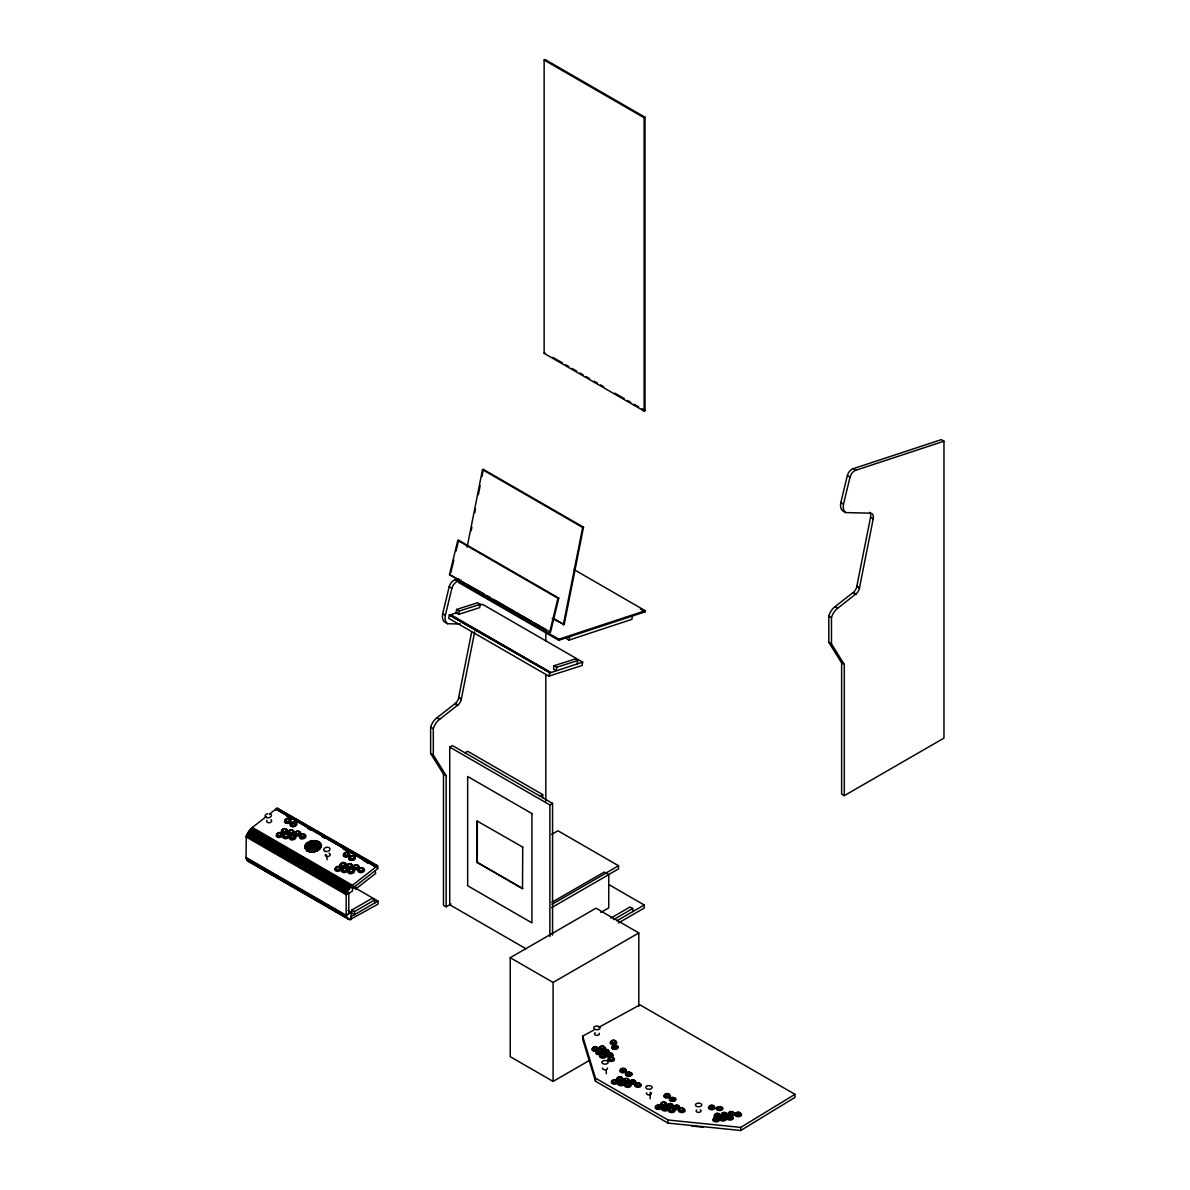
<?xml version="1.0" encoding="UTF-8"?>
<svg xmlns="http://www.w3.org/2000/svg" width="1190" height="1190" viewBox="0 0 1190 1190"><rect width="100%" height="100%" fill="white"/><g stroke="black" fill="none" stroke-linecap="round" stroke-linejoin="round"><path stroke-width="1.5" d="M252.325 827.452L352.478 885.271L352.463 888.409L378.048 868.447L377.587 865.68L277.062 808.144L276.734 809.75L376.888 867.555L377.587 865.68M650.157 1098.816L650.201 1093.342M558.75 640.309L558.928 639.194L645.263 610.723L645.084 611.838L558.75 640.309L458.76 582.579L458.953 581.464L558.928 639.194M566.351 638.539L569.028 640.086L569.579 636.739M632.44 616.004L631.89 619.35L569.028 640.086M449.285 614.977L549.84 672.662L449.285 614.977L448.704 618.339L548.843 676.158L582.088 665.478L582.669 662.131L482.53 604.312L479.154 605.398M449.701 614.843L550.628 672.677L582.669 662.131M450.474 614.858L457.257 612.419M456.648 609.444L456.068 612.805L458.745 614.352L479.659 607.629L480.239 604.282L477.562 602.735L456.648 609.444L459.325 610.991L480.239 604.282M458.745 614.352L459.325 610.991M548.843 676.158L549.84 672.662M577.715 660.554L575.038 659.007L554.109 665.716L553.529 669.077L556.206 670.625L556.786 667.263L577.715 660.554L577.135 663.901M474.706 631.831L461.11 700.122A6.411 3.704 -60 0 1 458.358 704.644L439.616 719.325A11.022 6.367 -60 0 0 433.309 728.726L433.309 755.025L446.161 775.627L446.161 906.81L443.483 905.263L443.483 774.08L430.631 753.478L430.631 727.179A11.022 6.367 -60 0 1 436.938 717.778L455.279 703.454L457.957 705.001M844.305 795.664L943.968 738.127L943.968 441.193L941.29 439.646L853.26 468.681A6.709 3.868 -60 0 0 847.354 475.628L840.824 502.552A12.793 7.393 -60 0 0 842.996 511.031L845.673 512.578L869.429 513.158A8.033 4.641 -60 0 1 873.207 518.87L859.254 588.99A6.411 3.704 -60 0 1 856.502 593.513L837.76 608.179A11.022 6.367 -60 0 0 831.468 617.595L831.468 643.879L844.305 664.481L844.305 795.664L841.627 794.117L841.627 662.934L828.79 642.332L828.79 616.048A11.022 6.367 -60 0 1 835.082 606.632L853.825 591.966A6.411 3.704 -60 0 0 856.577 587.444L870.53 517.323A8.033 4.641 -60 0 0 869.622 512.34M467.12 547.192L482.5 469.634L483.363 469.396L583.516 527.215L564.179 624.616L552.19 618.428M471.195 530.725L471.909 527.111M474.78 512.682L475.494 509.082M478.365 494.638L480.15 485.624M481.935 476.61L483.363 469.396M471.656 632.098L458.433 698.575A6.411 3.704 -60 0 1 455.681 703.111L454.744 703.885L457.421 705.432M563.316 624.854L582.654 527.453L583.516 527.215M275.857 810.003L276.08 808.917L376.888 867.555M304.967 847.027C306.038 839.947 319.515 838.177 321.017 845.718C319.946 852.799 306.47 854.569 304.967 847.027A12.912 9.535 1.2 0 1 321.017 845.718M449.508 574.636L457.793 540.438L458.641 540.275L558.779 598.094L550.494 632.292L449.508 574.636L483.735 593.751M450.787 572.673L453.836 560.073M456.023 551.074L458.641 540.275M460.322 624.036L447.529 623.724L444.852 622.177A12.793 7.393 -60 0 1 442.68 613.698L449.195 586.759A6.709 3.868 -60 0 1 455.115 579.813L458.626 578.652M447.529 623.724A12.793 7.393 -60 0 1 445.357 615.245L451.888 588.306A6.709 3.868 -60 0 1 457.793 581.36L461.304 580.199M549.646 632.455L557.932 598.258L558.779 598.094M845.673 512.578A12.793 7.393 -60 0 1 843.502 504.099L850.032 477.175A6.709 3.868 -60 0 1 855.937 470.228L943.968 441.193M250.376 861.887L247.654 860.95L246.033 857.455L246.3 835.945L250.956 828.597L266.292 816.548M354.189 887.338L378.018 901.098L378.048 904.132L349.905 919.677L347.391 918.353L346.171 915.274L346.171 894.672L347.614 891.072L351.779 885.821L376.219 866.736M269.089 814.377L276.08 808.917M353.132 887.398L355.81 888.945L375.638 873.475L375.177 870.693M593.81 1030.064L582.669 1036.148L595.491 1078.14L668.006 1119.998L740.73 1127.406L794.95 1094.324L639.982 1004.851L598.585 1027.461M582.669 1036.148L582.669 1039.242L595.491 1081.234L668.006 1123.092L740.73 1130.5L794.95 1097.418L794.95 1094.324M246.033 836.853L346.171 894.672L348.804 893.14L348.804 913.756L346.171 915.274L246.033 857.455M544.128 60.021L545.02 59.5L645.025 117.23L645.025 410.565L644.132 411.086L544.128 353.341L544.128 60.021L644.132 117.751L645.025 117.23M544.128 353.341L545.02 352.835M526.039 948.802L449.731 904.742L449.731 747.112L452.408 745.565L552.562 803.384L552.562 935.057M464.933 752.794L467.611 751.247L542.714 794.608L542.714 797.702M346.171 894.672L352.463 891.042L352.463 885.271M540.037 796.155L542.714 794.608M374.671 899.938L354.531 911.57L354.531 914.664L351.853 913.117L351.853 910.023L371.994 898.391L374.671 899.938L374.671 903.032M346.171 915.274L351.169 912.388L351.169 919.647L351.184 916.598L378.018 901.098M449.731 747.112L549.884 804.931L552.562 803.384M551.58 834.428L557.932 830.769L618.562 865.77L618.562 868.864L607.45 875.275M446.161 906.81L450.98 904.028M551.892 902.303L604.267 872.062L608.745 874.635L608.745 907.881L600.801 912.462M605.859 873.103L618.562 865.77M552.086 904.251L606.067 873.088M551.595 907.628L608.745 874.635M589.6 1060.335L553.097 1081.413L510.227 1056.675L510.227 957.697L595.952 908.208L638.807 932.945L638.807 1006.264M610.901 918.055L630.075 906.973L632.753 908.52L632.753 911.614M613.579 919.602L632.753 908.52M616.777 920.852L644.221 904.995L644.221 908.089L618.488 922.949M510.227 957.697L553.097 982.434L638.807 932.945M549.795 672.945L550.628 672.677M691.836 1126.052L703.201 1127.198M853.26 468.681L855.937 470.228M847.354 475.628L850.032 477.175M870.53 517.323L873.207 518.87M840.824 502.552L843.502 504.099M552.948 357.416L562.468 362.905M565.652 364.75L568.82 366.579M572.003 368.409L576.763 371.161M579.932 372.991L583.115 374.82M586.283 376.665L589.466 378.494M594.227 381.246L597.395 383.076M600.578 384.906L603.746 386.735M614.858 393.161L624.378 398.65M627.561 400.48L630.73 402.324M633.913 404.154L638.673 406.906M641.841 408.735L645.025 410.565M859.537 587.756L856.86 586.209L859.403 588.455M856.101 593.87L852.888 592.739L855.565 594.286M835.082 606.632L837.76 608.179M828.79 616.048L831.468 617.595M828.79 642.332L831.468 643.879M841.627 662.934L844.305 664.481M482.5 469.634L582.654 527.453M573.848 569.489L645.263 610.723M640.324 609.087L645.084 611.838M457.793 540.438L557.932 598.258M554.644 619.097L562.602 623.694M486.918 595.58L490.087 597.41M493.27 599.254L531.424 621.269M534.593 623.114L545.719 629.54M455.115 579.813L457.793 581.36M449.195 586.759L451.888 588.306M554.109 665.716L556.786 667.263M450.519 614.576L550.673 672.395M442.68 613.698L445.357 615.245M461.393 698.902L458.715 697.355L461.244 699.601M436.938 717.778L439.616 719.325M430.631 727.179L433.309 728.726M430.631 753.478L433.309 755.025M443.483 774.08L446.161 775.627M609.25 884.81L644.221 904.995M522.737 888.543L477.309 862.319L477.309 820.877M277.062 808.144L377.2 865.963M286.983 816.414L291.758 819.181M307.645 828.359L310.828 830.189M321.954 836.615L325.138 838.444M342.616 848.544L345.799 850.374M363.277 860.474L368.052 863.226M251.626 828.002L351.779 885.821M250.956 828.597L351.095 886.416M250.287 829.266L350.44 887.086M249.662 829.98L349.8 887.8M249.052 830.739L349.191 888.558M248.487 831.542L348.625 889.361M247.951 832.39L348.09 890.209M247.461 833.253L347.614 891.072M247.029 834.145L347.168 891.965M246.642 835.038L346.781 892.857M246.3 835.945L346.454 893.764M351.853 910.023L354.531 911.57M347.986 910.543L351.169 912.388M246.151 858.183L346.29 916.002M246.33 858.853L346.483 916.672M263.734 869.176L266.917 871.006M297.128 888.454L301.888 891.206M305.071 893.036L308.255 894.88M319.381 901.291L322.55 903.136M325.733 904.965L328.916 906.81M340.043 913.221L343.226 915.065M246.583 859.477L348.938 918.784M246.88 860.043L347.019 917.847M247.237 860.534L349.905 919.677M247.654 860.95L348.759 919.379M355.349 886.178L355.81 888.945M326.372 854.807L327.191 859.716M740.73 1127.406L740.73 1130.5M668.006 1119.998L668.006 1123.092M644.132 117.751L644.132 411.086M606.305 1070.018L606.305 1073.663M595.491 1078.14L595.491 1081.234M553.097 982.434L553.097 1081.413M549.884 804.931L549.884 936.604M545.823 632.128L545.823 641.41M545.823 674.819L545.823 801.019M599.358 1026.717A3.168 1.83 0 0 1 597.737 1029.662A3.168 1.83 0 0 1 593.795 1027.565A3.168 1.83 0 0 1 598.749 1026.39M599.165 1033.307A2.469 1.428 0 0 1 598.154 1035.136A2.469 1.428 0 0 1 594.896 1034.72A2.469 1.428 0 0 1 595.342 1032.801M614.784 1040.967A2.246 1.294 0 0 1 615.215 1042.871A2.246 1.294 0 0 1 611.898 1042.946A2.246 1.294 0 0 1 612.047 1041.042A3.317 1.919 0 0 0 610.946 1044.017A3.317 1.919 0 0 0 616.212 1043.883A3.317 1.919 0 0 0 614.635 1040.982M603.999 1047.022A2.246 1.294 0 0 1 603.865 1048.777A2.246 1.294 0 0 1 600.831 1048.851A2.246 1.294 0 0 1 600.429 1047.111M601.887 1046.575A2.246 1.294 0 0 1 603.047 1046.635M604.193 1047.036A3.317 1.919 0 0 1 604.817 1049.833A3.317 1.919 0 0 1 599.924 1049.952A3.317 1.919 0 0 1 600.147 1047.126M612.463 1057.746A2.246 1.294 0 0 1 612.895 1059.65A2.246 1.294 0 0 1 609.577 1059.725A2.246 1.294 0 0 1 609.726 1057.821A3.317 1.919 0 0 0 608.611 1060.781A3.317 1.919 0 0 0 613.876 1060.662A3.317 1.919 0 0 0 612.3 1057.761M612.077 1057.375A2.633 1.517 0 0 1 613.326 1059.68A2.633 1.517 0 0 1 609.146 1059.784A2.633 1.517 0 0 1 610.053 1057.434M610.708 1057.315A2.633 1.517 0 0 1 611.407 1057.3M609.563 1057.419A3.317 1.919 0 0 1 606.855 1054.697A3.317 1.919 0 0 1 612.21 1054.161A3.317 1.919 0 0 1 611.258 1057.255M607.197 1050.249A3.317 1.919 0 0 1 608.402 1053.403A3.317 1.919 0 0 1 602.943 1052.704A3.317 1.919 0 0 1 606.365 1050.145M604.148 1054.414A2.246 1.294 0 0 1 604.297 1056.467A2.246 1.294 0 0 1 600.816 1056.021A2.246 1.294 0 0 1 602.467 1054.191M603.761 1054.043A2.633 1.517 0 0 1 604.877 1056.452A2.633 1.517 0 0 1 600.578 1056.229A2.633 1.517 0 0 1 602.408 1053.968M603.999 1054.414A3.317 1.919 0 0 1 605.204 1057.583A3.317 1.919 0 0 1 599.73 1056.869A3.317 1.919 0 0 1 603.152 1054.31M710.564 1106.016A3.317 1.919 0 0 1 715.012 1107.979A3.317 1.919 0 0 1 710.043 1109.467A3.317 1.919 0 0 1 709.805 1106.239M713.554 1106.328A2.246 1.294 0 0 1 713.152 1108.069A2.246 1.294 0 0 1 710.118 1107.994A2.246 1.294 0 0 1 709.984 1106.239M710.415 1106.001A2.246 1.294 0 0 1 713.152 1106.075M723.966 1117.142A2.246 1.294 0 0 1 724.859 1119.076A2.246 1.294 0 0 1 721.423 1119.24A2.246 1.294 0 0 1 721.72 1117.261A3.317 1.919 0 0 0 720.292 1120.177A3.317 1.919 0 0 0 725.558 1120.311A3.317 1.919 0 0 0 724.413 1117.336M724.13 1116.949A2.633 1.517 0 0 1 725.171 1119.195A2.633 1.517 0 0 1 721.155 1119.403A2.633 1.517 0 0 1 721.497 1117.083M699.14 1103.145A3.168 1.83 0 0 1 701.193 1106.001A3.168 1.83 0 0 1 695.853 1105.867A3.168 1.83 0 0 1 698.322 1103.115M700.181 1109.853A2.469 1.428 0 0 1 700.494 1111.877A2.469 1.428 0 0 1 696.998 1112.04A2.469 1.428 0 0 1 696.7 1110.032M719.489 1114.688A2.246 1.294 0 0 1 717.168 1116.428A2.246 1.294 0 0 1 715.413 1114.48A2.246 1.294 0 0 1 719.206 1114.39M740.954 1113.691A3.317 1.919 0 0 1 738.812 1116.666A3.317 1.919 0 0 1 735.033 1114.286A3.317 1.919 0 0 1 740.373 1113.319M722.865 1116.741A3.317 1.919 0 0 1 722.137 1113.528A3.317 1.919 0 0 1 727.477 1114.509A3.317 1.919 0 0 1 723.698 1116.889M715.309 1118.005A2.246 1.294 0 0 1 718.329 1119.329A2.246 1.294 0 0 1 714.952 1120.34A2.246 1.294 0 0 1 714.788 1118.154M716.663 1118.079A3.317 1.919 0 0 1 718.953 1120.92A3.317 1.919 0 0 1 713.539 1121.203A3.317 1.919 0 0 1 714.952 1118.169M732.698 1117.053A3.317 1.919 0 0 1 730.556 1120.043A3.317 1.919 0 0 1 726.763 1117.663A3.317 1.919 0 0 1 732.103 1116.696M625.494 1069.542A3.317 1.919 0 0 1 624.274 1072.696A3.317 1.919 0 0 1 619.841 1070.717A3.317 1.919 0 0 1 624.81 1069.23M619.559 1082.201A3.317 1.919 0 0 1 624.542 1083.867A3.317 1.919 0 0 1 619.559 1085.518A3.317 1.919 0 0 1 619.559 1082.201A2.246 1.294 0 0 1 623.337 1082.677A2.246 1.294 0 0 1 621.031 1084.417A2.246 1.294 0 0 1 619.276 1082.469M635.995 1083.986A2.246 1.294 0 0 0 636.665 1085.711A2.246 1.294 0 0 0 639.685 1085.473A2.246 1.294 0 0 0 639.551 1083.718A3.317 1.919 0 0 1 640.503 1086.619A3.317 1.919 0 0 1 635.415 1086.619A3.317 1.919 0 0 1 636.293 1083.733M636.829 1083.51A2.246 1.294 0 0 1 639.075 1083.51M628.692 1083.569A3.317 1.919 0 0 1 630.7 1086.381A3.317 1.919 0 0 1 625.479 1086.768A3.317 1.919 0 0 1 626.163 1083.763M621.716 1077.976A2.246 1.294 0 0 1 621.061 1079.687A2.246 1.294 0 0 1 618.041 1079.464A2.246 1.294 0 0 1 618.175 1077.709M618.636 1077.5A2.246 1.294 0 0 1 620.897 1077.5M622.117 1078.021A3.317 1.919 0 0 1 621.909 1080.847A3.317 1.919 0 0 1 617.045 1080.475A3.317 1.919 0 0 1 618.101 1077.709M618.904 1077.515A3.317 1.919 0 0 1 620.63 1077.515M615.78 1080.431A2.246 1.294 0 0 1 616.375 1082.394A2.246 1.294 0 0 1 612.924 1082.394A2.246 1.294 0 0 1 613.534 1080.431M615.974 1080.237A2.633 1.517 0 0 1 616.673 1082.528A2.633 1.517 0 0 1 612.642 1082.528A2.633 1.517 0 0 1 613.341 1080.237M615.513 1080.446A3.317 1.919 0 0 1 617.372 1083.391A3.317 1.919 0 0 1 611.943 1083.391A3.317 1.919 0 0 1 613.802 1080.446M603.434 1060.751A3.168 1.83 0 0 1 608.179 1062.179A3.168 1.83 0 0 1 603.94 1064.053A3.168 1.83 0 0 1 602.78 1061.049M607.421 1067.98A2.469 1.428 0 0 1 605.026 1069.78A2.469 1.428 0 0 1 602.631 1067.98M625.166 1079.077A2.246 1.294 0 0 0 624.452 1080.937A2.246 1.294 0 0 0 627.74 1081.189A2.246 1.294 0 0 0 627.889 1079.27A3.317 1.919 0 0 1 628.647 1082.305A3.317 1.919 0 0 1 623.426 1081.903A3.317 1.919 0 0 1 625.434 1079.092M627.621 1078.884A2.633 1.517 0 0 1 627.814 1081.442A2.633 1.517 0 0 1 623.709 1080.461A2.633 1.517 0 0 1 626.981 1078.72M668.215 1094.279A2.246 1.294 0 0 1 668.825 1096.243A2.246 1.294 0 0 1 665.374 1096.243A2.246 1.294 0 0 1 665.969 1094.279M666.504 1094.145A2.246 1.294 0 0 1 667.679 1094.145M667.947 1094.294A3.317 1.919 0 0 1 669.97 1097.106A3.317 1.919 0 0 1 664.749 1097.507A3.317 1.919 0 0 1 665.433 1094.488M664.734 1102.728A2.246 1.294 0 0 1 665.463 1104.603A2.246 1.294 0 0 1 662.161 1104.841A2.246 1.294 0 0 1 662.012 1102.937A3.317 1.919 0 0 0 661.268 1105.956A3.317 1.919 0 0 0 666.489 1105.555A3.317 1.919 0 0 0 664.466 1102.743M667.025 1107.682A2.246 1.294 0 0 1 666.355 1109.407A2.246 1.294 0 0 1 663.336 1109.169A2.246 1.294 0 0 1 663.47 1107.414A3.317 1.919 0 0 0 662.518 1110.315A3.317 1.919 0 0 0 667.62 1110.315A3.317 1.919 0 0 0 666.727 1107.429M663.946 1107.206A2.246 1.294 0 0 1 666.192 1107.206M664.213 1107.236A3.317 1.919 0 0 1 665.924 1107.236M682.376 1108.619A2.246 1.294 0 0 1 683.834 1110.419A2.246 1.294 0 0 1 680.502 1110.939A2.246 1.294 0 0 1 680.204 1108.946A3.317 1.919 0 0 0 679.445 1111.966A3.317 1.919 0 0 0 684.666 1111.579A3.317 1.919 0 0 0 682.658 1108.768M680.472 1108.544A2.633 1.517 0 0 1 684.428 1109.735A2.633 1.517 0 0 1 680.888 1111.296A2.633 1.517 0 0 1 679.936 1108.797M672.796 1108.768A2.246 1.294 0 0 1 673.406 1110.731A2.246 1.294 0 0 1 669.955 1110.731A2.246 1.294 0 0 1 670.55 1108.768M672.99 1108.574A2.633 1.517 0 0 1 673.689 1110.865A2.633 1.517 0 0 1 669.658 1110.865A2.633 1.517 0 0 1 670.357 1108.574M670.996 1108.426A2.633 1.517 0 0 1 672.35 1108.426M673.332 1108.976A3.317 1.919 0 0 1 674.016 1111.995A3.317 1.919 0 0 1 668.795 1111.594A3.317 1.919 0 0 1 670.818 1108.783M678.955 1106.373A2.246 1.294 0 0 1 675.578 1107.503A2.246 1.294 0 0 1 675.578 1105.242A2.246 1.294 0 0 1 678.955 1106.373A3.317 1.919 0 0 1 677.839 1109.541A3.317 1.919 0 0 1 673.391 1107.563A3.317 1.919 0 0 1 678.36 1106.075M647.39 1085.86A3.168 1.815 0.5 0 1 652.135 1087.303A3.168 1.815 0.5 0 1 647.881 1089.133A3.168 1.815 0.5 0 1 646.72 1086.143M650.157 1092.256A2.469 1.413 0.5 0 1 651.064 1094.19A2.469 1.413 0.5 0 1 647.687 1094.696A2.469 1.413 0.5 0 1 646.78 1092.762M670.729 1104.171A2.246 1.294 0 0 1 671.993 1106.165A2.246 1.294 0 0 1 668.304 1106.165A2.246 1.294 0 0 1 669.553 1104.171M670.818 1103.948A2.633 1.517 0 0 1 672.305 1106.298A2.633 1.517 0 0 1 667.977 1106.298A2.633 1.517 0 0 1 669.464 1103.948M670.149 1104.246A3.317 1.919 0 0 1 673.153 1106.983A3.317 1.919 0 0 1 667.605 1107.399A3.317 1.919 0 0 1 669.286 1104.32M305.994 849.675A12.912 8.851 -41.7 0 1 319.991 843.085M307.243 850.701A12.912 7.586 -58.8 0 1 318.742 842.059M305.22 848.425A12.912 9.52 -21.1 0 1 320.764 844.335M305.28 845.599A12.912 8.895 21.9 0 1 320.705 847.146M306.098 844.216A12.912 7.646 39.1 0 1 319.887 848.53M307.392 842.981A12.912 5.891 53.1 0 1 318.578 849.764M309.073 841.985A12.912 3.734 64.8 0 1 316.912 850.776M311.021 841.27A12.912 1.309 75.3 0 1 314.963 851.475M312.881 851.832A12.912 1.205 85.3 0 1 313.104 840.928M310.813 851.817A12.912 3.63 -84.2 0 1 315.171 840.943M308.879 851.43A12.912 5.801 -72.6 0 1 317.09 841.33M346.9 852.695A2.246 1.517 -10 0 1 348.179 854.926A2.246 1.517 -10 0 1 344.52 855.298A2.246 1.517 -10 0 1 345.74 852.814A3.317 2.231 -10 0 0 343.613 856.309A3.317 2.231 -10 0 0 348.804 856.25A3.317 2.231 -10 0 0 348.075 852.784M345.621 868.179A2.246 1.517 -10 0 1 346.245 870.425A2.246 1.517 -10 0 1 342.824 870.768A2.246 1.517 -10 0 1 343.389 868.402M344.505 868.09A2.246 1.517 -10 0 1 345.085 868.09M344.609 868.031A3.317 2.231 -10 0 1 347.748 870.738A3.317 2.231 -10 0 1 342.541 872.225A3.317 2.231 -10 0 1 342.973 868.507M362.236 868.298A2.246 1.517 -10 0 1 362.846 870.545A2.246 1.517 -10 0 1 359.425 870.887A2.246 1.517 -10 0 1 359.99 868.522M360.436 868.075A2.633 1.77 -10 0 1 363.709 869.786A2.633 1.77 -10 0 1 359.648 871.348A2.633 1.77 -10 0 1 359.796 868.313M362.072 868.135A3.317 2.231 -10 0 1 363.962 871.422A3.317 2.231 -10 0 1 358.562 871.958A3.317 2.231 -10 0 1 360.362 868.313M352.657 869.548A2.246 1.517 -10 0 1 352.389 871.898A2.246 1.517 -10 0 1 349.072 871.63A2.246 1.517 -10 0 1 350.5 869.369M351.08 869.25A2.246 1.517 -10 0 1 351.66 869.25M354.903 865.666A2.246 1.517 -10 0 1 358.235 866.38A2.246 1.517 -10 0 1 355.661 868.417A2.246 1.517 -10 0 1 354.084 866.305M354.486 865.755A3.317 2.231 -10 0 1 359.425 867.004A3.317 2.231 -10 0 1 355.051 869.756A3.317 2.231 -10 0 1 353.802 866.171M328.99 853.245A2.469 1.651 -9.5 0 1 330.017 855.298A2.469 1.651 -9.5 0 1 326.953 856.458A2.469 1.651 -9.5 0 1 325.391 854.613M339.909 867.48A2.246 1.517 -10 0 1 338.942 869.726A2.246 1.517 -10 0 1 335.892 869.176A2.246 1.517 -10 0 1 337.395 867.019M338.54 866.915A2.246 1.517 -10 0 0 337.96 866.915A3.317 2.231 -10 0 1 338.927 866.841M339.73 866.989A3.317 2.231 -10 0 1 340.444 870.455A3.317 2.231 -10 0 1 335.268 870.515A3.317 2.231 -10 0 1 337.216 867.019M348.373 864.476A2.246 1.517 -10 0 1 351.734 865.323A2.246 1.517 -10 0 1 348.759 867.198A2.246 1.517 -10 0 1 347.911 864.758M286.552 819.27A2.246 1.502 -9.5 0 1 289.914 820.133A2.246 1.502 -9.5 0 1 286.939 821.978A2.246 1.502 -9.5 0 1 286.091 819.568M284.395 834.681A3.317 2.216 -9.5 0 1 289.349 835.945A3.317 2.216 -9.5 0 1 284.96 838.652A3.317 2.216 -9.5 0 1 283.711 835.097M298.036 831.572A2.246 1.502 -9.5 0 1 299.315 833.788A2.246 1.502 -9.5 0 1 295.656 834.145A2.246 1.502 -9.5 0 1 296.875 831.691M298.125 831.319A2.633 1.755 -9.5 0 1 299.627 833.907A2.633 1.755 -9.5 0 1 295.343 834.324A2.633 1.755 -9.5 0 1 296.771 831.453M298.407 831.527A3.317 2.216 -9.5 0 1 300.296 834.785A3.317 2.216 -9.5 0 1 294.897 835.306A3.317 2.216 -9.5 0 1 296.712 831.691M285.005 829.177A2.246 1.502 -9.5 0 1 286.284 831.379A2.246 1.502 -9.5 0 1 282.625 831.736A2.246 1.502 -9.5 0 1 283.845 829.281M285.094 828.909A2.633 1.755 -9.5 0 1 286.597 831.498A2.633 1.755 -9.5 0 1 282.313 831.914A2.633 1.755 -9.5 0 1 283.741 829.043M285.377 829.118A3.317 2.216 -9.5 0 1 287.266 832.375A3.317 2.216 -9.5 0 1 281.866 832.896A3.317 2.216 -9.5 0 1 283.681 829.281M269.847 813.663A3.168 2.127 -9.5 0 1 270.532 816.965A3.168 2.127 -9.5 0 1 265.578 816.995A3.168 2.127 -9.5 0 1 267.453 813.677M270.918 819.717A2.469 1.651 -9.5 0 1 271.082 821.948A2.469 1.651 -9.5 0 1 267.795 822.558A2.469 1.651 -9.5 0 1 267.051 820.431M292.041 830.471A2.246 1.502 -9.5 0 1 292.398 832.911A2.246 1.502 -9.5 0 1 288.858 832.613A2.246 1.502 -9.5 0 1 290.925 830.382A3.317 2.216 -9.5 0 0 288.084 833.803A3.317 2.216 -9.5 0 0 293.603 833.759A3.317 2.216 -9.5 0 0 291.892 830.323M292.234 830.233A2.633 1.755 -9.5 0 1 292.636 833.089A2.633 1.755 -9.5 0 1 288.501 832.732A2.633 1.755 -9.5 0 1 290.925 830.114M531.945 813.588L467.655 776.475L467.655 885.762L531.945 922.89L531.945 813.588M522.737 847.102L477.086 820.996L477.086 862.438L522.514 888.677L522.737 847.102M306.961 850.909L304.58 847.057A8.464 5.667 -9.5 0 1 315.276 840.675A8.464 5.667 -9.5 0 1 320.214 848.634A8.464 5.667 -9.5 0 1 306.961 850.909M612.196 1042.485A2.246 1.294 0 0 0 615.736 1041.533A2.246 1.294 0 0 0 612.538 1040.239A2.246 1.294 0 0 0 612.196 1042.485M611.972 1043.273A2.633 1.517 0 0 0 616.108 1042.172A2.633 1.517 0 0 0 612.374 1040.655A2.633 1.517 0 0 0 611.972 1043.273M600.98 1048.301A2.246 1.294 0 0 0 604.52 1047.349A2.246 1.294 0 0 0 601.337 1046.055A2.246 1.294 0 0 0 600.98 1048.301M600.757 1049.104A2.633 1.517 0 0 0 604.907 1047.988A2.633 1.517 0 0 0 601.173 1046.471A2.633 1.517 0 0 0 600.757 1049.104M609.875 1059.249A2.246 1.294 0 0 0 613.415 1058.312A2.246 1.294 0 0 0 610.217 1057.018A2.246 1.294 0 0 0 609.875 1059.249M593.884 1049.61A2.246 1.294 0 0 0 597.425 1048.658A2.246 1.294 0 0 0 594.241 1047.364A2.246 1.294 0 0 0 593.884 1049.61M593.884 1049A2.246 1.294 0 0 0 597.425 1048.048A2.246 1.294 0 0 0 594.241 1046.754A2.246 1.294 0 0 0 593.884 1049M593.676 1049.788A2.633 1.517 0 0 0 597.811 1048.688A2.633 1.517 0 0 0 594.078 1047.17A2.633 1.517 0 0 0 593.676 1049.788M593.274 1050.859A3.317 1.919 0 0 0 598.496 1049.461A3.317 1.919 0 0 0 593.78 1047.557A3.317 1.919 0 0 0 593.274 1050.859M613.594 1048.003A2.246 1.294 0 0 0 617.134 1047.066A2.246 1.294 0 0 0 613.951 1045.772A2.246 1.294 0 0 0 613.594 1048.003A2.097 1.205 0 0 0 616.985 1047.051A2.097 1.205 0 0 0 614.01 1045.846A2.097 1.205 0 0 0 613.683 1047.944M613.252 1048.673A2.856 1.651 0 0 0 617.729 1047.468A2.856 1.651 0 0 0 613.698 1045.832A2.856 1.651 0 0 0 613.252 1048.673M612.984 1048.896A3.317 1.919 0 0 0 618.205 1047.498A3.317 1.919 0 0 0 613.49 1045.593A3.317 1.919 0 0 0 612.984 1048.896M608.566 1055.827A2.246 1.294 0 0 0 612.106 1054.875A2.246 1.294 0 0 0 608.923 1053.581A2.246 1.294 0 0 0 608.566 1055.827M608.566 1055.203A2.246 1.294 0 0 0 612.106 1054.266A2.246 1.294 0 0 0 608.923 1052.972A2.246 1.294 0 0 0 608.566 1055.203M608.343 1056.006A2.633 1.517 0 0 0 612.493 1054.905A2.633 1.517 0 0 0 608.759 1053.388A2.633 1.517 0 0 0 608.343 1056.006M597.707 1053.076A2.246 1.294 0 0 0 601.247 1052.124A2.246 1.294 0 0 0 598.049 1050.83A2.246 1.294 0 0 0 597.707 1053.076M597.707 1052.451A2.246 1.294 0 0 0 601.247 1051.499A2.246 1.294 0 0 0 598.049 1050.205A2.246 1.294 0 0 0 597.707 1052.451M597.484 1053.254A2.633 1.517 0 0 0 601.634 1052.139A2.633 1.517 0 0 0 597.901 1050.621A2.633 1.517 0 0 0 597.484 1053.254M597.097 1054.325A3.317 1.919 0 0 0 602.319 1052.927A3.317 1.919 0 0 0 597.603 1051.008A3.317 1.919 0 0 0 597.097 1054.325M604.773 1052.362A2.246 1.294 0 0 0 608.298 1051.425A2.246 1.294 0 0 0 605.115 1050.13A2.246 1.294 0 0 0 604.773 1052.362M604.773 1051.752A2.246 1.294 0 0 0 608.298 1050.8A2.246 1.294 0 0 0 605.115 1049.506A2.246 1.294 0 0 0 604.773 1051.752M604.55 1052.555A2.633 1.517 0 0 0 608.685 1051.439A2.633 1.517 0 0 0 604.951 1049.922A2.633 1.517 0 0 0 604.55 1052.555M601.56 1055.917A2.246 1.294 0 0 0 605.1 1054.965A2.246 1.294 0 0 0 601.917 1053.671A2.246 1.294 0 0 0 601.56 1055.917M710.014 1108.232A2.633 1.517 0 0 0 714.298 1107.325A2.633 1.517 0 0 0 710.802 1105.644A2.633 1.517 0 0 0 710.014 1108.232M710.252 1107.444A2.246 1.294 0 0 0 713.926 1106.67A2.246 1.294 0 0 0 710.936 1105.227A2.246 1.294 0 0 0 710.252 1107.444M721.571 1118.704A2.246 1.294 0 0 0 725.231 1117.931A2.246 1.294 0 0 0 722.241 1116.488A2.246 1.294 0 0 0 721.571 1118.704M732.787 1114.286A2.246 1.294 0 0 0 732.653 1112.367A3.317 1.919 0 0 1 733.739 1115.342A3.317 1.919 0 0 1 728.473 1115.209A3.317 1.919 0 0 1 730.065 1112.308A2.246 1.294 0 0 0 729.47 1114.212A2.246 1.294 0 0 0 732.787 1114.286M729.753 1113.751A2.246 1.294 0 0 0 733.412 1112.977A2.246 1.294 0 0 0 730.437 1111.534A2.246 1.294 0 0 0 729.753 1113.751M729.5 1114.539A2.633 1.517 0 0 0 733.799 1113.632A2.633 1.517 0 0 0 730.303 1111.936A2.633 1.517 0 0 0 729.5 1114.539M715.919 1115.506A2.246 1.294 0 0 0 719.578 1114.733A2.246 1.294 0 0 0 716.588 1113.29A2.246 1.294 0 0 0 715.919 1115.506M715.666 1116.294A2.633 1.517 0 0 0 719.965 1115.402A2.633 1.517 0 0 0 716.469 1113.706A2.633 1.517 0 0 0 715.666 1116.294M715.235 1117.351A3.317 1.919 0 0 0 720.634 1116.205A3.317 1.919 0 0 0 716.231 1114.078A3.317 1.919 0 0 0 715.235 1117.351A2.246 1.294 0 0 0 714.64 1119.597A2.246 1.294 0 0 0 718.299 1118.823A2.246 1.294 0 0 0 715.309 1117.38M718.135 1109.08A2.246 1.294 0 0 0 721.809 1108.307A2.246 1.294 0 0 0 718.82 1106.864A2.246 1.294 0 0 0 718.135 1109.08M717.763 1109.853A2.856 1.651 0 0 0 722.389 1108.887A2.856 1.651 0 0 0 718.611 1107.057A2.856 1.651 0 0 0 717.763 1109.853M718.239 1109.139A2.097 1.205 0 0 0 721.661 1108.426A2.097 1.205 0 0 0 718.864 1107.072A2.097 1.205 0 0 0 718.239 1109.139M717.451 1110.062A3.317 1.919 0 0 0 722.865 1108.931A3.317 1.919 0 0 0 718.448 1106.789A3.317 1.919 0 0 0 717.451 1110.062M736.788 1115.03A2.246 1.294 0 0 0 740.463 1114.257A2.246 1.294 0 0 0 737.473 1112.814A2.246 1.294 0 0 0 736.788 1115.03M736.788 1114.42A2.246 1.294 0 0 0 740.463 1113.647A2.246 1.294 0 0 0 737.473 1112.189A2.246 1.294 0 0 0 736.788 1114.42M736.536 1115.209A2.633 1.517 0 0 0 740.835 1114.301A2.633 1.517 0 0 0 737.339 1112.605A2.633 1.517 0 0 0 736.536 1115.209M722.821 1115.253A2.246 1.294 0 0 0 726.495 1114.48A2.246 1.294 0 0 0 723.505 1113.037A2.246 1.294 0 0 0 722.821 1115.253M722.821 1114.628A2.246 1.294 0 0 0 726.495 1113.855A2.246 1.294 0 0 0 723.505 1112.412A2.246 1.294 0 0 0 722.821 1114.628M722.583 1115.417A2.633 1.517 0 0 0 726.867 1114.524A2.633 1.517 0 0 0 723.371 1112.829A2.633 1.517 0 0 0 722.583 1115.417M714.387 1120.385A2.633 1.517 0 0 0 718.686 1119.493A2.633 1.517 0 0 0 715.175 1117.797A2.633 1.517 0 0 0 714.387 1120.385M728.518 1118.407A2.246 1.294 0 0 0 732.192 1117.633A2.246 1.294 0 0 0 729.202 1116.19A2.246 1.294 0 0 0 728.518 1118.407M728.518 1117.797A2.246 1.294 0 0 0 732.192 1117.023A2.246 1.294 0 0 0 729.202 1115.566A2.246 1.294 0 0 0 728.518 1117.797M728.28 1118.585A2.633 1.517 0 0 0 732.564 1117.678A2.633 1.517 0 0 0 729.068 1115.982A2.633 1.517 0 0 0 728.28 1118.585M621.82 1071.461A2.633 1.517 0 0 0 625.776 1070.152A2.633 1.517 0 0 0 621.82 1068.828A2.633 1.517 0 0 0 621.82 1071.461M622.013 1071.268A2.246 1.294 0 0 0 625.39 1070.152A2.246 1.294 0 0 0 622.013 1069.022A2.246 1.294 0 0 0 622.013 1071.268M622.013 1070.658A2.246 1.294 0 0 0 625.39 1069.527A2.246 1.294 0 0 0 622.013 1068.397A2.246 1.294 0 0 0 622.013 1070.658M627.695 1074.897A2.246 1.294 0 0 0 631.072 1073.767A2.246 1.294 0 0 0 627.695 1072.636A2.246 1.294 0 0 0 627.695 1074.897A2.097 1.205 0 0 0 630.923 1073.767A2.097 1.205 0 0 0 627.77 1072.711A2.097 1.205 0 0 0 627.77 1074.808M627.279 1075.686A3.094 1.785 0 0 0 631.92 1074.139A3.094 1.785 0 0 0 627.279 1072.592A3.094 1.785 0 0 0 627.279 1075.686M627.16 1075.805A3.317 1.919 0 0 0 632.143 1074.139A3.317 1.919 0 0 0 627.16 1072.487A3.317 1.919 0 0 0 627.16 1075.805M620.094 1083.614A2.246 1.294 0 0 0 623.471 1082.498A2.246 1.294 0 0 0 620.094 1081.368A2.246 1.294 0 0 0 620.094 1083.614M619.901 1084.432A2.633 1.517 0 0 0 623.857 1083.108A2.633 1.517 0 0 0 619.901 1081.799A2.633 1.517 0 0 0 619.901 1084.432M636.829 1085.146A2.246 1.294 0 0 0 640.205 1084.016A2.246 1.294 0 0 0 636.829 1082.9A2.246 1.294 0 0 0 636.829 1085.146M636.085 1085.711A2.633 1.517 0 0 0 640.503 1085.042A2.633 1.517 0 0 0 637.275 1083.168A2.633 1.517 0 0 0 636.085 1085.711M626.238 1085.592A2.246 1.294 0 0 0 630.001 1085.012A2.246 1.294 0 0 0 627.249 1083.421A2.246 1.294 0 0 0 626.238 1085.592M626.699 1085.176A2.246 1.294 0 0 0 630.09 1084.045A2.246 1.294 0 0 0 626.699 1082.93A2.246 1.294 0 0 0 626.699 1085.176M626.52 1085.994A2.633 1.517 0 0 0 630.462 1084.67A2.633 1.517 0 0 0 626.52 1083.346A2.633 1.517 0 0 0 626.52 1085.994M631.726 1082.885A2.246 1.294 0 0 0 635.103 1081.77A2.246 1.294 0 0 0 631.726 1080.639A2.246 1.294 0 0 0 631.726 1082.885M631.726 1082.275A2.246 1.294 0 0 0 635.103 1081.145A2.246 1.294 0 0 0 631.726 1080.014A2.246 1.294 0 0 0 631.726 1082.275M630.997 1082.841A2.633 1.517 0 0 0 635.401 1082.156A2.633 1.517 0 0 0 632.173 1080.297A2.633 1.517 0 0 0 630.997 1082.841M631.191 1084.164A3.317 1.919 0 0 0 636.174 1082.513A3.317 1.919 0 0 0 631.191 1080.847A3.317 1.919 0 0 0 631.191 1084.164M618.636 1079.137A2.246 1.294 0 0 0 622.013 1078.006A2.246 1.294 0 0 0 618.636 1076.876A2.246 1.294 0 0 0 618.636 1079.137M617.908 1079.702A2.633 1.517 0 0 0 622.311 1079.018A2.633 1.517 0 0 0 619.083 1077.158A2.633 1.517 0 0 0 617.908 1079.702M613.534 1082.052A2.246 1.294 0 0 0 616.911 1080.937A2.246 1.294 0 0 0 613.534 1079.806A2.246 1.294 0 0 0 613.534 1082.052M625.166 1080.698A2.246 1.294 0 0 0 628.543 1079.583A2.246 1.294 0 0 0 625.166 1078.452A2.246 1.294 0 0 0 625.166 1080.698M665.969 1095.916A2.246 1.294 0 0 0 669.345 1094.785A2.246 1.294 0 0 0 665.969 1093.655A2.246 1.294 0 0 0 665.969 1095.916M665.775 1096.719A2.633 1.517 0 0 0 669.732 1095.41A2.633 1.517 0 0 0 665.775 1094.086A2.633 1.517 0 0 0 665.775 1096.719M662.488 1104.365A2.246 1.294 0 0 0 665.865 1103.234A2.246 1.294 0 0 0 662.488 1102.104A2.246 1.294 0 0 0 662.488 1104.365M661.744 1104.93A2.633 1.517 0 0 0 666.162 1104.246A2.633 1.517 0 0 0 662.934 1102.386A2.633 1.517 0 0 0 661.744 1104.93M663.946 1108.842A2.246 1.294 0 0 0 667.322 1107.711A2.246 1.294 0 0 0 663.946 1106.596A2.246 1.294 0 0 0 663.946 1108.842M663.202 1109.407A2.633 1.517 0 0 0 667.62 1108.738A2.633 1.517 0 0 0 664.392 1106.864A2.633 1.517 0 0 0 663.202 1109.407M680.665 1110.374A2.246 1.294 0 0 0 684.042 1109.244A2.246 1.294 0 0 0 680.665 1108.128A2.246 1.294 0 0 0 680.665 1110.374M670.55 1110.404A2.246 1.294 0 0 0 673.927 1109.273A2.246 1.294 0 0 0 670.55 1108.143A2.246 1.294 0 0 0 670.55 1110.404M675.578 1108.113A2.246 1.294 0 0 0 678.955 1106.998A2.246 1.294 0 0 0 675.578 1105.867A2.246 1.294 0 0 0 675.578 1108.113M675.385 1108.307A2.633 1.517 0 0 0 679.341 1106.998A2.633 1.517 0 0 0 675.385 1105.674A2.633 1.517 0 0 0 675.385 1108.307M657.371 1107.905A2.246 1.294 0 0 0 660.748 1106.774A2.246 1.294 0 0 0 657.371 1105.644A2.246 1.294 0 0 0 657.371 1107.905M657.371 1107.28A2.246 1.294 0 0 0 660.748 1106.15A2.246 1.294 0 0 0 657.371 1105.019A2.246 1.294 0 0 0 657.371 1107.28M657.178 1108.083A2.633 1.517 0 0 0 661.134 1106.774A2.633 1.517 0 0 0 657.178 1105.45A2.633 1.517 0 0 0 657.178 1108.083M656.835 1109.184A3.317 1.919 0 0 0 661.819 1107.518A3.317 1.919 0 0 0 656.835 1105.852A3.317 1.919 0 0 0 656.835 1109.184M669.018 1105.927A2.246 1.294 0 0 0 672.395 1104.796A2.246 1.294 0 0 0 669.018 1103.68A2.246 1.294 0 0 0 669.018 1105.927M671.071 1099.783A2.246 1.294 0 0 0 674.834 1099.203A2.246 1.294 0 0 0 672.082 1097.611A2.246 1.294 0 0 0 671.071 1099.783M670.654 1100.542A2.856 1.651 0 0 0 675.414 1099.813A2.856 1.651 0 0 0 671.934 1097.79A2.856 1.651 0 0 0 670.654 1100.542M671.175 1099.858A2.097 1.205 0 0 0 674.685 1099.307A2.097 1.205 0 0 0 672.127 1097.834A2.097 1.205 0 0 0 671.175 1099.858M670.312 1100.735A3.317 1.919 0 0 0 675.875 1099.872A3.317 1.919 0 0 0 671.8 1097.522A3.317 1.919 0 0 0 670.312 1100.735M345.145 855.119A2.246 1.517 -10 0 0 348.477 853.453A2.246 1.517 -10 0 0 345.115 852.471A2.246 1.517 -10 0 0 345.145 855.119M345.055 855.908A2.633 1.77 -10 0 0 348.953 853.974A2.633 1.77 -10 0 0 345.011 852.814A2.633 1.77 -10 0 0 345.055 855.908M341.917 865.933A2.246 1.517 -10 0 0 345.249 864.267A2.246 1.517 -10 0 0 341.872 863.286A2.246 1.517 -10 0 0 341.917 865.933M341.813 865.383A2.246 1.517 -10 0 0 345.145 863.717A2.246 1.517 -10 0 0 341.783 862.735A2.246 1.517 -10 0 0 341.813 865.383M341.723 866.171A2.633 1.77 -10 0 0 345.621 864.238A2.633 1.77 -10 0 0 341.679 863.077A2.633 1.77 -10 0 0 341.723 866.171M341.5 867.287A3.317 2.231 -10 0 0 346.424 864.832A3.317 2.231 -10 0 0 341.456 863.375A3.317 2.231 -10 0 0 341.5 867.287M343.315 870.5A2.246 1.517 -10 0 0 346.662 868.834A2.246 1.517 -10 0 0 343.285 867.852A2.246 1.517 -10 0 0 343.315 870.5M343.226 871.303A2.633 1.77 -10 0 0 347.138 869.355A2.633 1.77 -10 0 0 343.196 868.209A2.633 1.77 -10 0 0 343.226 871.303M359.93 870.619A2.246 1.517 -10 0 0 363.262 868.953A2.246 1.517 -10 0 0 359.901 867.971A2.246 1.517 -10 0 0 359.93 870.619M349.89 871.66A2.246 1.517 -10 0 0 353.222 870.009A2.246 1.517 -10 0 0 349.86 869.012A2.246 1.517 -10 0 0 349.89 871.66M349.8 872.463A2.633 1.77 -10 0 0 353.713 870.515A2.633 1.77 -10 0 0 349.771 869.369A2.633 1.77 -10 0 0 349.8 872.463M349.592 873.564A3.317 2.231 -10 0 0 354.501 871.11A3.317 2.231 -10 0 0 349.548 869.667A3.317 2.231 -10 0 0 349.592 873.564M354.843 867.748A2.246 1.517 -10 0 0 358.175 866.082A2.246 1.517 -10 0 0 354.799 865.1A2.246 1.517 -10 0 0 354.843 867.748M354.739 868.551A2.633 1.77 -10 0 0 358.651 866.603A2.633 1.77 -10 0 0 354.709 865.457A2.633 1.77 -10 0 0 354.739 868.551M325.316 851.415A3.168 2.127 -9.5 0 0 330.032 849.11A3.168 2.127 -9.5 0 0 325.272 847.711A3.168 2.127 -9.5 0 0 325.316 851.415M336.785 869.325A2.246 1.517 -10 0 0 340.117 867.659A2.246 1.517 -10 0 0 336.755 866.677A2.246 1.517 -10 0 0 336.785 869.325M336.696 870.128A2.633 1.77 -10 0 0 340.593 868.179A2.633 1.77 -10 0 0 336.651 867.034A2.633 1.77 -10 0 0 336.696 870.128M348.313 866.573A2.246 1.517 -10 0 0 351.645 864.907A2.246 1.517 -10 0 0 348.283 863.925A2.246 1.517 -10 0 0 348.313 866.573M348.224 867.361A2.633 1.77 -10 0 0 352.121 865.413A2.633 1.77 -10 0 0 348.179 864.267A2.633 1.77 -10 0 0 348.224 867.361M348.001 868.462A3.317 2.231 -10 0 0 352.924 866.023A3.317 2.231 -10 0 0 347.956 864.565A3.317 2.231 -10 0 0 348.001 868.462M350.872 859.225A2.246 1.517 -10 0 0 354.204 857.559A2.246 1.517 -10 0 0 350.842 856.577A2.246 1.517 -10 0 0 350.872 859.225M350.634 859.939A2.856 1.919 -10 0 0 354.858 857.841A2.856 1.919 -10 0 0 350.604 856.592A2.856 1.919 -10 0 0 350.634 859.939M350.946 859.12A2.097 1.413 -10 0 0 354.055 857.573A2.097 1.413 -10 0 0 350.916 856.651A2.097 1.413 -10 0 0 350.946 859.12M350.514 860.102A3.094 2.083 -10 0 0 355.096 857.811A3.094 2.083 -10 0 0 350.47 856.458A3.094 2.083 -10 0 0 350.514 860.102M350.41 860.236A3.317 2.231 -10 0 0 355.319 857.797A3.317 2.231 -10 0 0 350.366 856.339A3.317 2.231 -10 0 0 350.41 860.236M286.165 823.242A3.317 2.216 -9.5 0 0 291.089 820.832A3.317 2.216 -9.5 0 0 286.121 819.375A3.317 2.216 -9.5 0 0 286.165 823.242M286.388 822.141A2.633 1.755 -9.5 0 0 290.3 820.237A2.633 1.755 -9.5 0 0 286.359 819.077A2.633 1.755 -9.5 0 0 286.388 822.141M286.493 821.338A2.246 1.502 -9.5 0 0 289.825 819.717A2.246 1.502 -9.5 0 0 286.463 818.72A2.246 1.502 -9.5 0 0 286.493 821.338M292.309 825.473A2.246 1.502 -9.5 0 0 295.656 823.837A2.246 1.502 -9.5 0 0 292.279 822.855A2.246 1.502 -9.5 0 0 292.309 825.473M292.071 826.202A2.856 1.904 -9.5 0 0 296.295 824.135A2.856 1.904 -9.5 0 0 292.041 822.885A2.856 1.904 -9.5 0 0 292.071 826.202M292.383 825.384A2.097 1.398 -9.5 0 0 295.492 823.852A2.097 1.398 -9.5 0 0 292.353 822.93A2.097 1.398 -9.5 0 0 292.383 825.384M291.952 826.351A3.094 2.068 -9.5 0 0 296.548 824.105A3.094 2.068 -9.5 0 0 291.922 822.751A3.094 2.068 -9.5 0 0 291.952 826.351M291.847 826.5A3.317 2.216 -9.5 0 0 296.771 824.09A3.317 2.216 -9.5 0 0 291.803 822.632A3.317 2.216 -9.5 0 0 291.847 826.5M284.841 837.195A2.246 1.502 -9.5 0 0 288.188 835.559A2.246 1.502 -9.5 0 0 284.812 834.577A2.246 1.502 -9.5 0 0 284.841 837.195M284.752 836.644A2.246 1.502 -9.5 0 0 288.084 835.008A2.246 1.502 -9.5 0 0 284.722 834.011A2.246 1.502 -9.5 0 0 284.752 836.644M284.663 837.448A2.633 1.755 -9.5 0 0 288.56 835.529A2.633 1.755 -9.5 0 0 284.618 834.368A2.633 1.755 -9.5 0 0 284.663 837.448M301.472 837.388A2.246 1.502 -9.5 0 0 304.804 835.752A2.246 1.502 -9.5 0 0 301.442 834.755A2.246 1.502 -9.5 0 0 301.472 837.388M301.368 836.823A2.246 1.502 -9.5 0 0 304.714 835.187A2.246 1.502 -9.5 0 0 301.338 834.205A2.246 1.502 -9.5 0 0 301.368 836.823M301.278 837.626A2.633 1.755 -9.5 0 0 305.19 835.707A2.633 1.755 -9.5 0 0 301.249 834.547A2.633 1.755 -9.5 0 0 301.278 837.626M301.055 838.727A3.317 2.216 -9.5 0 0 305.979 836.317A3.317 2.216 -9.5 0 0 301.011 834.859A3.317 2.216 -9.5 0 0 301.055 838.727M291.416 838.385A2.246 1.502 -9.5 0 0 294.763 836.749A2.246 1.502 -9.5 0 0 291.386 835.752A2.246 1.502 -9.5 0 0 291.416 838.385M291.327 837.82A2.246 1.502 -9.5 0 0 294.674 836.198A2.246 1.502 -9.5 0 0 291.297 835.202A2.246 1.502 -9.5 0 0 291.327 837.82M291.238 838.623A2.633 1.755 -9.5 0 0 295.135 836.704A2.633 1.755 -9.5 0 0 291.193 835.559A2.633 1.755 -9.5 0 0 291.238 838.623M291.014 839.723A3.317 2.216 -9.5 0 0 295.938 837.314A3.317 2.216 -9.5 0 0 290.97 835.856A3.317 2.216 -9.5 0 0 291.014 839.723M296.28 833.952A2.246 1.502 -9.5 0 0 299.612 832.316A2.246 1.502 -9.5 0 0 296.25 831.334A2.246 1.502 -9.5 0 0 296.28 833.952M283.25 831.557A2.246 1.502 -9.5 0 0 286.582 829.921A2.246 1.502 -9.5 0 0 283.22 828.924A2.246 1.502 -9.5 0 0 283.25 831.557M278.311 836.005A2.246 1.502 -9.5 0 0 281.643 834.368A2.246 1.502 -9.5 0 0 278.282 833.387A2.246 1.502 -9.5 0 0 278.311 836.005M278.207 835.454A2.246 1.502 -9.5 0 0 281.554 833.818A2.246 1.502 -9.5 0 0 278.177 832.822A2.246 1.502 -9.5 0 0 278.207 835.454M278.118 836.243A2.633 1.755 -9.5 0 0 282.03 834.339A2.633 1.755 -9.5 0 0 278.088 833.178A2.633 1.755 -9.5 0 0 278.118 836.243M277.895 837.358A3.317 2.216 -9.5 0 0 282.818 834.934A3.317 2.216 -9.5 0 0 277.85 833.476A3.317 2.216 -9.5 0 0 277.895 837.358M289.75 832.762A2.246 1.502 -9.5 0 0 293.082 831.126A2.246 1.502 -9.5 0 0 289.72 830.129A2.246 1.502 -9.5 0 0 289.75 832.762"/></g></svg>
